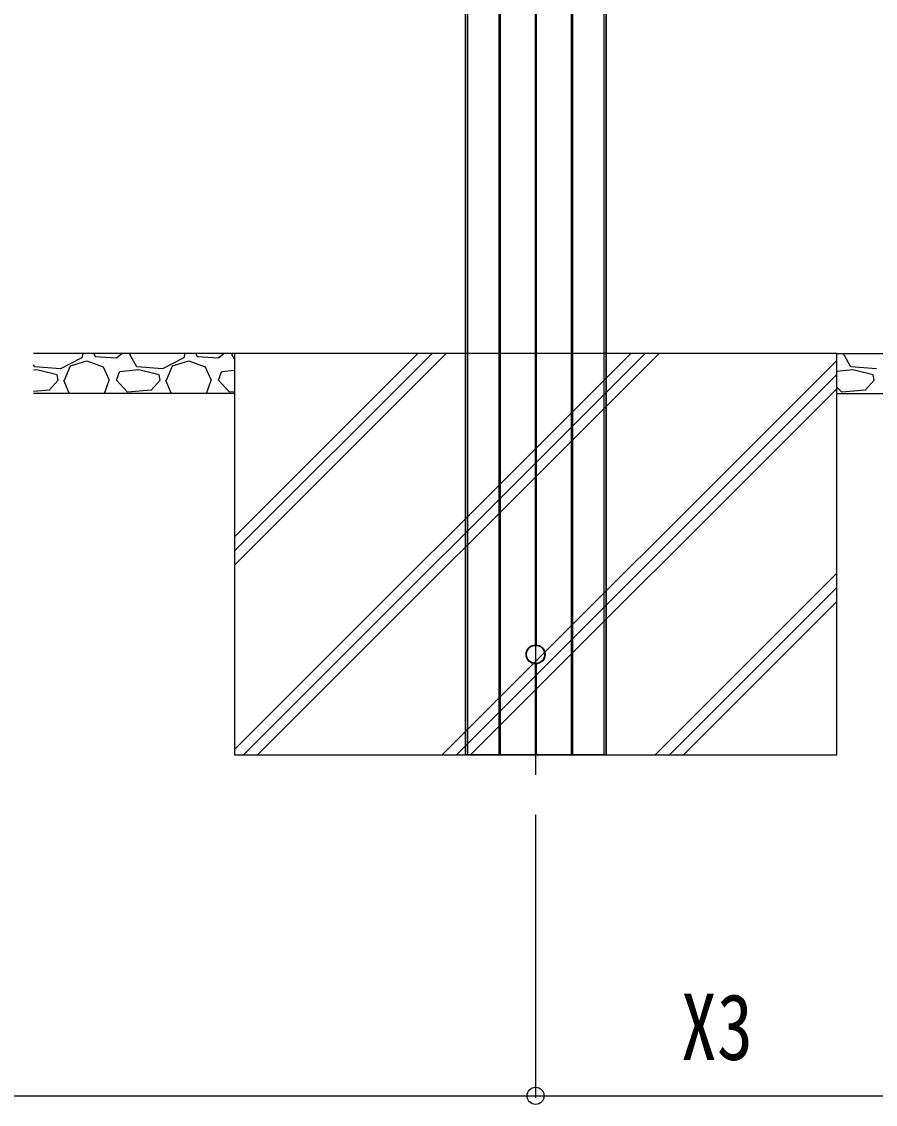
# Model space of a CAD drawing. Units: millimetres, scale not verified. Extents: x -4205 to 4205, y -2970 to 2970.
# Drawn here: x 2788 to 3213, y -1507 to -967 of the extents above; entities that cross this region are included whole.
import ezdxf
from ezdxf.enums import TextEntityAlignment as Align

# ---------------------------------------------------------------- set-up
doc = ezdxf.new("R2010")
doc.units = ezdxf.units.MM
doc.header["$LTSCALE"] = 20
for name, color, linetype in [('0-4_YKK_12', 2, 'Continuous'), ('0-5_YKK_13', 4, 'Continuous'), ('0-6_YKK_D', 6, 'Continuous'), ('0-8_YSS_K', 3, 'Continuous')]:
    doc.layers.add(name, color=color, linetype=linetype)
doc.styles.add('ＭＳ ゴシック', font='')
doc.styles.get('ＭＳ ゴシック').set_extended_font_data('MS Gothic')

msp = doc.modelspace()

# ---------------------------------------------------------------- linework, layer by layer
at = {"layer": '0-4_YKK_12'}
for p, q in [((3044, -540.42), (3044, -1342.42)), ((3043.7, -1287.16), (3043.7, -1332.42)), ((3044.3, -1287.16), (3044.3, -1332.42)), ((3079.08, -1332.42), (3008.92, -1332.42))]:
    msp.add_line(p, q, dxfattribs=at)
for points in [[(3008.92, -569.42), (3008.92, -1132.42), (3008.92, -1332.42)], [(3009, -569.42), (3009, -1132.42), (3009, -1332.42)], [(3010.1, -569.42), (3010.1, -1132.42), (3010.1, -1332.42)], [(3025.7, -569.42), (3025.7, -1132.42), (3025.7, -1332.42)], [(3026.3, -569.42), (3026.3, -1132.42), (3026.3, -1332.42)], [(3043.7, -569.42), (3043.7, -1132.42), (3043.7, -1277.68)], [(3044.3, -569.42), (3044.3, -1132.42), (3044.3, -1277.68)], [(3061.7, -569.42), (3061.7, -1132.42), (3061.7, -1332.42)], [(3062.3, -569.42), (3062.3, -1132.42), (3062.3, -1332.42)], [(3077.9, -569.42), (3077.9, -1132.42), (3077.9, -1332.42)], [(3079, -569.42), (3079, -1132.42), (3079, -1332.42)], [(3079, -569.42), (3079, -1132.42), (3079, -1332.42)], [(3079.08, -569.42), (3079.08, -1132.42), (3079.08, -1332.42)]]:
    msp.add_lwpolyline(points, dxfattribs=at)
msp.add_circle((3044, -1282.42), 4.75, dxfattribs=at)
at = {"layer": '0-5_YKK_13'}
msp.add_circle((3044, -1282.42), 4.5, dxfattribs=at)
at = {"layer": '0-6_YKK_D'}
for p, q in [((3044, -1362.42), (3044, -1503.42)), ((3044, -1362.42), (3044, -1503.42)), ((2344, -1502.42), (3044, -1502.42)), ((3044, -1502.42), (3241.5, -1502.42))]:
    msp.add_line(p, q, dxfattribs=at)
msp.add_circle((3044, -1502.42), 4.25, dxfattribs=at)
msp.add_circle((3044, -1502.42), 4.25, dxfattribs=at)
at = {"layer": '0-8_YSS_K'}
for p, q in [((2894, -1132.42), (2794, -1132.42)), ((2818.56, -1132.42), (2817.96, -1134.52)), ((2823.89, -1132.42), (2824.56, -1134.01)), ((2835.23, -1134.52), (2837.94, -1132.42)), ((2841.84, -1132.99), (2842.35, -1132.42)), ((2845.39, -1139.09), (2841.84, -1132.99)), ((2869.36, -1132.42), (2868.76, -1134.52)), ((2874.69, -1132.42), (2875.36, -1134.01)), ((2886.03, -1134.52), (2888.74, -1132.42)), ((2892.64, -1132.99), (2893.15, -1132.42)), ((2894, -1135.33), (2892.64, -1132.99)), ((2894, -1223.77), (2985.35, -1132.42)), ((2894, -1329.84), (3091.42, -1132.42)), ((2894, -1230.84), (2992.42, -1132.42)), ((2894, -1237.91), (2999.49, -1132.42)), ((2898.49, -1332.42), (3098.49, -1132.42)), ((2905.56, -1332.42), (3105.56, -1132.42)), ((3194, -1132.42), (3294, -1132.42)), ((3197.44, -1132.99), (3197.95, -1132.42)), ((3200.99, -1139.09), (3197.44, -1132.99)), ((2794.59, -1139.09), (2794, -1138.08)), ((2817.96, -1134.52), (2807.29, -1140.11)), ((2809.32, -1145.69), (2812.37, -1138.58)), ((2812.37, -1138.58), (2820.5, -1136.04)), ((2820.5, -1136.04), (2828.63, -1139.09)), ((2824.56, -1134.01), (2835.23, -1134.52)), ((2868.76, -1134.52), (2858.09, -1140.11)), ((2860.12, -1145.69), (2863.17, -1138.58)), ((2863.17, -1138.58), (2871.3, -1136.04)), ((2871.3, -1136.04), (2879.43, -1139.09)), ((2875.36, -1134.01), (2886.03, -1134.52)), ((2997.48, -1332.42), (3194, -1135.9)), ((2795.61, -1140.61), (2794, -1140.78)), ((2807.29, -1140.11), (2794.59, -1139.09)), ((2805.77, -1143.15), (2795.61, -1140.61)), ((2806.28, -1145.69), (2805.77, -1143.15)), ((2828.63, -1139.09), (2831.68, -1145.69)), ((2835.23, -1145.69), (2836.76, -1141.63)), ((2846.41, -1140.61), (2836.76, -1141.63)), ((2858.09, -1140.11), (2845.39, -1139.09)), ((2856.57, -1143.15), (2846.41, -1140.61)), ((2857.08, -1145.69), (2856.57, -1143.15)), ((2879.43, -1139.09), (2882.48, -1145.69)), ((2886.03, -1145.69), (2887.56, -1141.63)), ((2894, -1140.95), (2887.56, -1141.63)), ((3004.55, -1332.42), (3194, -1142.97)), ((3202.01, -1140.61), (3194, -1141.46)), ((3213.69, -1140.11), (3200.99, -1139.09)), ((3212.17, -1143.15), (3202.01, -1140.61)), ((3212.68, -1145.69), (3212.17, -1143.15)), ((2806.28, -1145.69), (2801.7, -1150.77)), ((2808.82, -1145.69), (2811.7, -1152.42)), ((2829.27, -1152.42), (2831.68, -1145.69)), ((2840.82, -1151.79), (2835.23, -1145.69)), ((2857.08, -1145.69), (2852.5, -1150.77)), ((2859.62, -1145.69), (2862.5, -1152.42)), ((2880.07, -1152.42), (2882.48, -1145.69)), ((2891.62, -1151.79), (2886.03, -1145.69)), ((3196.42, -1151.79), (3194, -1149.15)), ((3212.68, -1145.69), (3208.1, -1150.77)), ((2801.7, -1150.77), (2794, -1151.44)), ((2894, -1152.42), (2794, -1152.42)), ((2852.5, -1150.77), (2840.82, -1151.79)), ((2894, -1151.58), (2891.62, -1151.79)), ((3011.62, -1332.42), (3194, -1150.05)), ((3194, -1152.42), (3294, -1152.42)), ((3208.1, -1150.77), (3196.42, -1151.79)), ((3103.55, -1332.42), (3194, -1241.97)), ((3110.62, -1332.42), (3194, -1249.04)), ((3117.69, -1332.42), (3194, -1256.11))]:
    msp.add_line(p, q, dxfattribs=at)
msp.add_lwpolyline([(2894, -1332.42), (3194, -1332.42), (3194, -1132.42), (2894, -1132.42)], close=True, dxfattribs=at)

# ---------------------------------------------------------------- texts
at = {"layer": '0-6_YKK_D', "style": 'ＭＳ ゴシック', "width": 0.8}
msp.add_text('X3', height=32.99, dxfattribs=at).set_placement((3116.35, -1494.42), align=Align.BOTTOM_LEFT)

doc.saveas('drawing.dxf')
